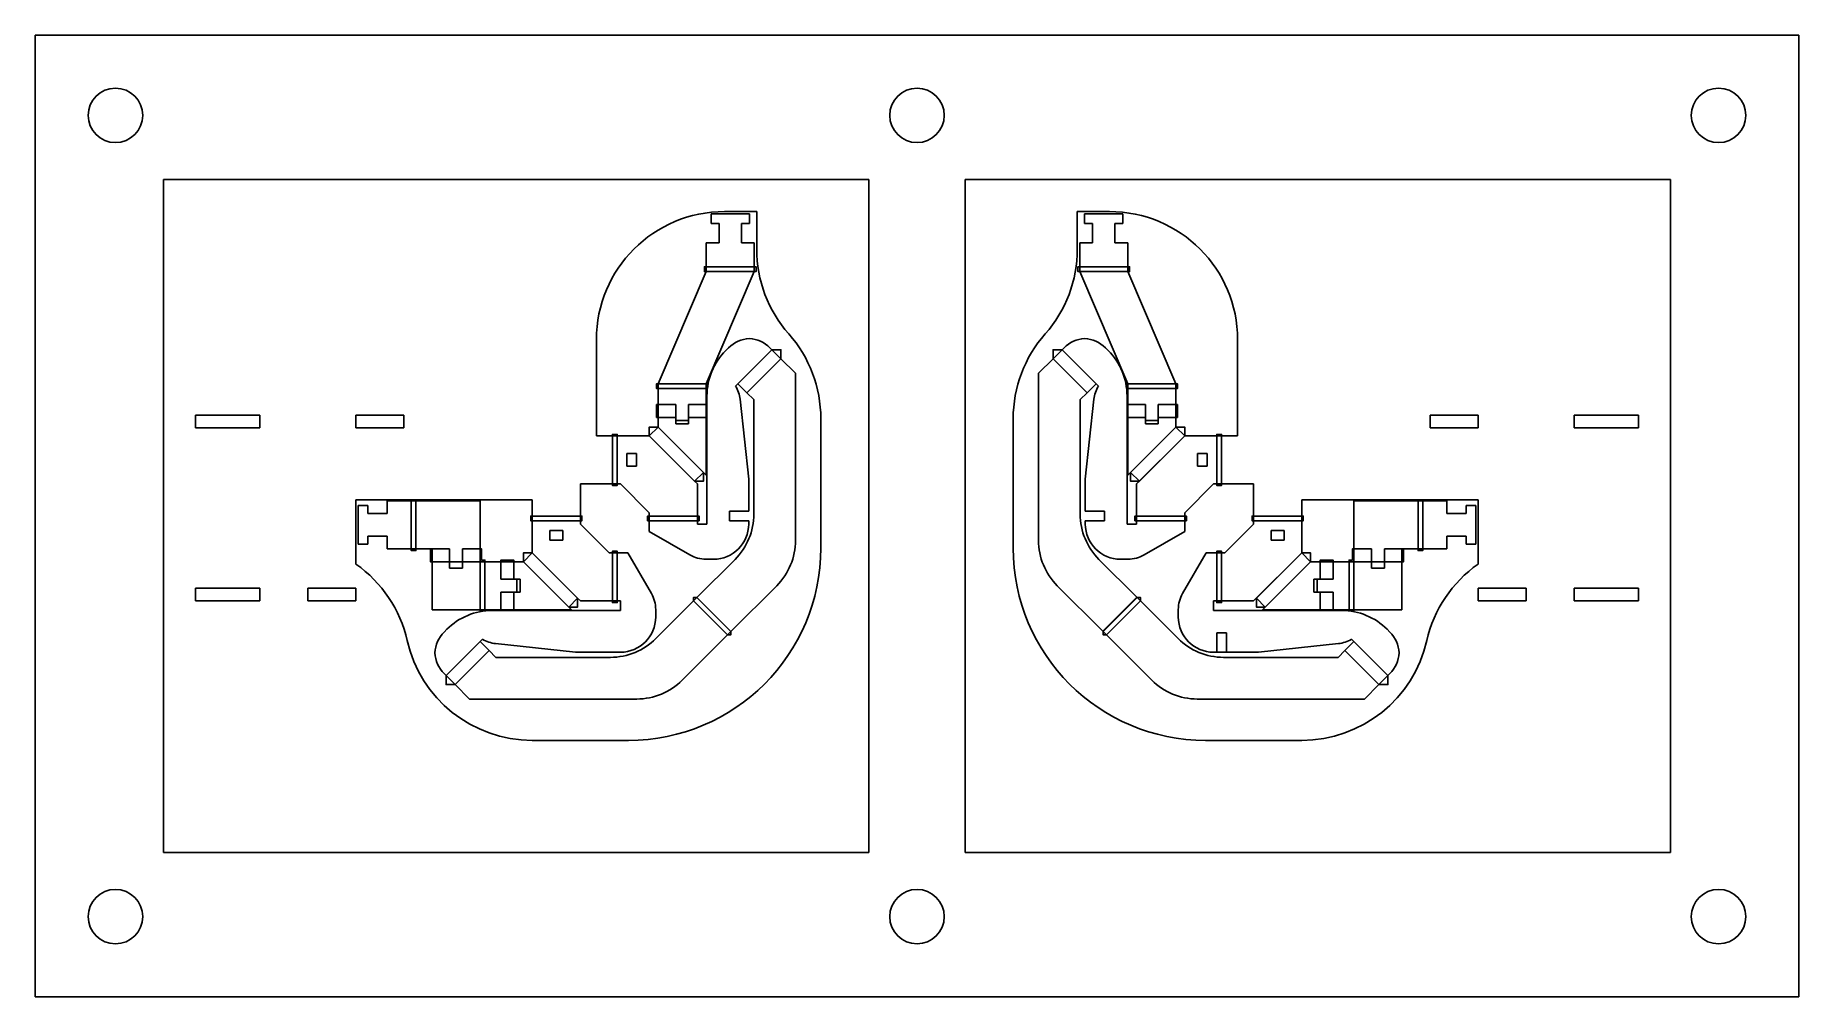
# Model space of a CAD drawing. Header units: millimetres. Extents: x -27.5 to 27.5, y -15 to 15.
import ezdxf

# ---------------------------------------------------------------- set-up
doc = ezdxf.new("R2010")
doc.units = ezdxf.units.MM
for name, color, linetype in [('6_HOLE_JIG', 110, 'Continuous'), ('ALL', 190, 'Continuous'), ('FINAL_RELEASECUT', 1, 'Continuous'), ('RIGID', 5, 'Continuous')]:
    doc.layers.add(name, color=color, linetype=linetype)

msp = doc.modelspace()

# ---------------------------------------------------------------- linework, layer by layer
at = {"layer": '6_HOLE_JIG'}
msp.add_lwpolyline([(-27.5, 15), (27.5, 15), (27.5, -15), (-27.5, -15)], close=True, dxfattribs=at)
for centre in [(-25, 12.5), (0, 12.5), (25, 12.5), (-25, -12.5), (0, -12.5), (25, -12.5)]:
    msp.add_circle(centre, 0.85, dxfattribs=at)
at = {"layer": 'ALL', "linetype": 'Continuous', "lineweight": 25}
for p, q in [((1.5, 10.5), (1.5, -10.5)), ((23.5, 10.5), (1.5, 10.5)), ((23.5, -10.5), (23.5, 10.5)), ((6, 9.5), (5, 9.5)), ((5, 9.5), (5, 8.327)), ((5.224, 9.426), (5.224, 9.126)), ((6.424, 9.426), (5.224, 9.426)), ((6.424, 9.126), (6.424, 9.426)), ((5.224, 9.126), (5.474, 9.126)), ((5.474, 9.126), (5.474, 8.526)), ((6.174, 9.126), (6.424, 9.126)), ((6.174, 8.526), (6.174, 9.126)), ((5.074, 8.526), (5.074, 7.776)), ((5.474, 8.526), (5.074, 8.526)), ((6.574, 8.526), (6.174, 8.526)), ((6.574, 7.776), (6.574, 8.526)), ((5.074, 7.776), (6.574, 7.776)), ((5.074, 7.626), (5.074, 7.776)), ((6.574, 7.626), (6.574, 7.776)), ((5.074, 7.626), (6.574, 7.626)), ((6.574, 4.126), (5.074, 7.626)), ((6.574, 7.626), (8.074, 4.126)), ((4.242, 4.905), (4.525, 5.187)), ((4.585, 5.248), (4.525, 5.187)), ((4.525, 5.187), (5.585, 4.127)), ((5.656, 4.056), (4.525, 5.187)), ((5.964, 5.162), (5.878, 5.248)), ((10, 2.5), (10, 5.5)), ((3.79, 4.453), (4.242, 4.905)), ((3.79, -0.761), (3.79, 4.453)), ((4.242, 4.905), (5.303, 3.844)), ((5.303, 3.844), (5.585, 4.127)), ((8.074, 4.126), (6.574, 4.126)), ((6.574, 4.126), (6.574, 3.976)), ((6.574, 3.976), (8.074, 3.976)), ((6.574, 3.476), (6.574, 3.976)), ((8.074, 4.126), (8.074, 3.976)), ((8.074, 3.976), (8.074, 3.476)), ((5.303, 3.844), (5.09, 3.632)), ((5.09, 3.632), (5.09, 0.06)), ((5.25, 1.15), (5.517, 3.645)), ((6.55, -0.25), (6.55, 3.748)), ((6.574, 3.076), (6.574, 3.476)), ((6.574, 3.476), (7.124, 3.476)), ((7.124, 3.076), (7.124, 3.476)), ((7.124, 2.976), (7.124, 3.476)), ((8.074, 3.476), (7.524, 3.476)), ((7.524, 3.476), (7.524, 3.076)), ((7.524, 3.476), (7.524, 2.976)), ((8.074, 3.476), (8.074, 3.076)), ((3, 3.036), (3, -1)), ((7.124, 3.076), (6.574, 3.076)), ((6.574, 3.076), (6.574, 1.276)), ((6.574, 1.276), (8.074, 2.776)), ((6.66, 1.361), (8.074, 2.776)), ((7.124, 2.876), (7.124, 3.076)), ((7.524, 2.976), (7.124, 2.976)), ((7.524, 2.876), (7.124, 2.876)), ((7.524, 3.076), (7.524, 2.876)), ((8.074, 3.076), (7.524, 3.076)), ((8.074, 2.776), (8.074, 3.076)), ((8.35, 2.5), (8.074, 2.776)), ((16, 3.15), (16, 2.75)), ((17.5, 3.15), (16, 3.15)), ((17.5, 2.75), (17.5, 3.15)), ((20.5, 3.15), (20.5, 2.75)), ((22.5, 3.15), (20.5, 3.15)), ((22.5, 2.75), (22.5, 3.15)), ((8.35, 2.5), (6.85, 1)), ((6.936, 1.086), (8.35, 2.5)), ((9.35, 2.5), (8.35, 2.5)), ((9.35, 2.5), (9.35, 1)), ((9.5, 2.5), (9.35, 2.5)), ((9.5, 2.5), (9.5, 1)), ((9.5, 2.5), (10, 2.5)), ((16, 2.75), (17.5, 2.75)), ((20.5, 2.75), (22.5, 2.75)), ((9.05, 1.95), (8.75, 1.95)), ((8.75, 1.95), (8.75, 1.55)), ((9.05, 1.55), (9.05, 1.95)), ((5.25, 0.15), (5.25, 1.15)), ((6.936, 1.086), (6.66, 1.361)), ((8.75, 1.55), (9.05, 1.55)), ((6.85, 1), (6.85, 0)), ((8.35, 0.1), (9.25, 1)), ((9.25, 1), (9.35, 1)), ((9.5, 1), (9.35, 1)), ((10.5, 1), (9.5, 1)), ((10.5, 0), (10.5, 1)), ((5.85, 0.15), (5.25, 0.15)), ((5.85, -0.15), (5.85, 0.15)), ((8.35, 0), (6.85, 0)), ((6.85, -0.15), (6.85, 0)), ((8.35, 0), (8.35, 0.1)), ((8.35, -0.15), (8.35, 0)), ((17.5, 0.5), (12, 0.5)), ((12, 0.5), (12, 0)), ((13.626, -1.026), (13.626, 0.474)), ((13.626, 0.474), (15.626, 0.474)), ((15.626, 0.474), (15.626, -1.026)), ((15.626, 0.474), (15.776, 0.474)), ((15.776, -1.026), (15.776, 0.474)), ((15.776, 0.474), (16.526, 0.474)), ((16.526, 0.474), (16.526, 0.074)), ((16.526, 0.074), (17.126, 0.074)), ((17.126, 0.074), (17.126, 0.324)), ((17.126, 0.324), (17.426, 0.324)), ((17.426, 0.324), (17.426, -0.876)), ((17.5, -1.5), (17.5, 0.5)), ((5.25, -0.15), (5.85, -0.15)), ((5.25, -0.25), (5.25, -0.15)), ((6.85, -0.25), (6.55, -0.25)), ((8.35, -0.15), (6.85, -0.15)), ((6.85, -0.15), (6.85, -0.25)), ((7.082, -1.216), (8.35, -0.484)), ((8.35, -0.484), (8.35, -0.15)), ((9.6, -1.15), (10.5, -0.25)), ((10.5, 0), (10.5, -0.15)), ((10.5, 0), (12, 0)), ((10.5, -0.15), (12, -0.15)), ((10.5, -0.25), (10.5, -0.15)), ((11.05, -0.45), (11.45, -0.45)), ((11.05, -0.75), (11.05, -0.45)), ((11.45, -0.45), (11.45, -0.75)), ((12, 0), (12, -0.15)), ((12, -0.15), (12, -1.15)), ((11.45, -0.75), (11.05, -0.75)), ((13.626, -1.026), (13.626, -1.426)), ((14.176, -1.026), (13.626, -1.026)), ((14.176, -1.026), (14.176, -1.426)), ((15.126, -1.026), (14.576, -1.026)), ((14.576, -1.026), (14.576, -1.426)), ((15.626, -1.026), (14.576, -1.026)), ((15.126, -1.026), (15.126, -1.426)), ((15.626, -1.026), (15.776, -1.026)), ((16.526, -1.026), (15.776, -1.026)), ((17.126, -0.626), (16.526, -0.626)), ((16.526, -0.626), (16.526, -1.026)), ((17.126, -0.876), (17.126, -0.626)), ((17.426, -0.876), (17.126, -0.876)), ((5.676, -1.354), (6.854, -2.532)), ((6.582, -1.35), (6.35, -1.35)), ((8.284, -2.418), (9.016, -1.15)), ((9.016, -1.15), (9.35, -1.15)), ((9.5, -1.15), (9.35, -1.15)), ((9.35, -1.15), (9.35, -2.65)), ((9.5, -1.15), (9.5, -2.65)), ((9.5, -1.15), (9.6, -1.15)), ((12, -1.15), (10.5, -2.65)), ((12, -1.15), (10.586, -2.564)), ((10.776, -2.926), (12.276, -1.426)), ((12.276, -1.426), (10.861, -2.84)), ((12, -1.15), (12.276, -1.426)), ((12.276, -1.426), (12.576, -1.426)), ((12.576, -1.426), (12.576, -1.976)), ((12.976, -1.426), (12.576, -1.426)), ((12.976, -1.976), (12.976, -1.426)), ((12.976, -1.426), (13.476, -1.426)), ((13.626, -1.426), (13.476, -1.426)), ((13.476, -1.426), (13.476, -2.926)), ((14.176, -1.426), (13.626, -1.426)), ((13.626, -1.426), (13.626, -2.926)), ((14.176, -1.426), (14.176, -1.626)), ((14.576, -1.426), (14.176, -1.426)), ((14.176, -1.626), (14.576, -1.626)), ((15.126, -1.426), (14.576, -1.426)), ((14.576, -1.626), (14.576, -1.426)), ((15.126, -1.426), (15.126, -2.926)), ((5.793, -3.592), (4.376, -2.175)), ((12.576, -1.976), (12.376, -1.976)), ((12.376, -1.976), (12.376, -2.376)), ((12.476, -2.376), (12.476, -1.976)), ((12.476, -1.976), (12.976, -1.976)), ((12.976, -1.976), (12.576, -1.976)), ((6.854, -2.532), (5.793, -3.592)), ((6.862, -2.54), (5.802, -3.601)), ((6.968, -2.646), (5.908, -3.707)), ((6.968, -2.646), (6.862, -2.54)), ((8.146, -3.824), (6.968, -2.646)), ((9.35, -2.65), (9.25, -2.65)), ((9.25, -2.65), (9.25, -2.95)), ((9.5, -2.65), (9.35, -2.65)), ((10.5, -2.65), (9.5, -2.65)), ((10.586, -2.564), (10.861, -2.84)), ((12.376, -2.376), (12.576, -2.376)), ((12.976, -2.376), (12.476, -2.376)), ((12.576, -2.376), (12.576, -2.926)), ((12.576, -2.376), (12.976, -2.376)), ((12.976, -2.376), (12.976, -2.926)), ((19, -2.25), (17.5, -2.25)), ((17.5, -2.25), (17.5, -2.65)), ((17.5, -2.65), (19, -2.65)), ((19, -2.65), (19, -2.25)), ((22.5, -2.25), (20.5, -2.25)), ((20.5, -2.25), (20.5, -2.65)), ((20.5, -2.65), (22.5, -2.65)), ((22.5, -2.65), (22.5, -2.25)), ((8.15, -3.15), (8.15, -2.918)), ((9.25, -2.95), (13.248, -2.95)), ((12.576, -2.926), (10.776, -2.926)), ((12.576, -2.926), (12.976, -2.926)), ((13.476, -2.926), (12.976, -2.926)), ((13.626, -2.926), (13.476, -2.926)), ((15.126, -2.926), (13.626, -2.926)), ((5.908, -3.707), (5.802, -3.601)), ((5.908, -3.707), (7.325, -5.124)), ((9.35, -3.65), (9.65, -3.65)), ((9.35, -4.25), (9.35, -3.65)), ((9.65, -3.65), (9.65, -4.25)), ((13.556, -3.844), (14.687, -4.975)), ((14.662, -3.536), (14.748, -3.622)), ((9.25, -4.25), (9.35, -4.25)), ((9.65, -4.25), (10.65, -4.25)), ((10.65, -4.25), (13.145, -3.983)), ((13.344, -4.197), (13.132, -4.41)), ((13.344, -4.197), (13.627, -3.915)), ((13.344, -4.197), (14.405, -5.258)), ((13.627, -3.915), (14.687, -4.975)), ((13.132, -4.41), (9.56, -4.41)), ((14.748, -4.915), (14.687, -4.975)), ((13.953, -5.71), (14.405, -5.258)), ((14.405, -5.258), (14.687, -4.975)), ((8.739, -5.71), (13.953, -5.71)), ((9, -7), (12, -7)), ((1.5, -10.5), (23.5, -10.5))]:
    msp.add_line(p, q, dxfattribs=at)
at = {"layer": 'ALL'}
for centre in [(0, 12.5), (0, -12.5)]:
    msp.add_circle(centre, 0.85, dxfattribs=at)
at = {"layer": 'ALL', "linetype": 'Continuous', "lineweight": 25}
for centre, radius, start, end in [((6, 5.5), 4, 0, 90), ((1, 8.327), 4, 318.5904, 0), ((7, 3.036), 4, 138.5904, 180), ((5.292, 4.541), 1, 93.4777, 135), ((5.171, 4.541), 1, 45, 86.5223), ((4.55, 3.748), 2, 0, 45), ((6.512, 3.538), 1, 148.8208, 173.8845), ((7.09, 0.06), 2, 180, 225), ((6.35, -0.25), 1.1, 180, 270), ((9, -1), 6, 180, 270), ((5.79, -0.761), 2, 180, 225), ((6.582, -0.35), 1, 270, 300), ((19.801, -4.772), 4, 125.1235, 167.2054), ((9.15, -2.918), 1, 150, 180), ((9.25, -3.15), 1.1, 180, 270), ((13.248, -4.95), 2, 45, 90), ((9.56, -2.41), 2, 225, 270), ((13.038, -2.988), 1, 276.1155, 301.1792), ((14.041, -4.329), 1, 3.4777, 45), ((12, -3), 4, 270, 347.2054), ((14.041, -4.208), 1, 315, 356.5223), ((8.739, -3.71), 2, 225, 270)]:
    msp.add_arc(centre, radius, start, end, dxfattribs=at)
at = {"layer": 'FINAL_RELEASECUT', "linetype": 'Continuous', "lineweight": 25}
for p, q in [((-23.5, 10.5), (-1.5, 10.5)), ((-23.5, -10.5), (-23.5, 10.5)), ((-1.5, 10.5), (-1.5, -10.5)), ((1.5, 10.5), (1.5, -10.5)), ((23.5, 10.5), (1.5, 10.5)), ((23.5, -10.5), (23.5, 10.5)), ((-6.424, 9.426), (-5.224, 9.426)), ((-6.424, 9.126), (-6.424, 9.426)), ((-6, 9.5), (-5, 9.5)), ((-5.224, 9.426), (-5.224, 9.126)), ((-5, 9.5), (-5, 8.327)), ((6, 9.5), (5, 9.5)), ((5, 9.5), (5, 8.327)), ((5.224, 9.426), (5.224, 9.126)), ((6.424, 9.426), (5.224, 9.426)), ((6.424, 9.126), (6.424, 9.426)), ((-6.174, 9.126), (-6.424, 9.126)), ((-6.174, 8.526), (-6.174, 9.126)), ((-5.474, 9.126), (-5.474, 8.526)), ((-5.224, 9.126), (-5.474, 9.126)), ((5.224, 9.126), (5.474, 9.126)), ((5.474, 9.126), (5.474, 8.526)), ((6.174, 9.126), (6.424, 9.126)), ((6.174, 8.526), (6.174, 9.126)), ((-6.574, 8.526), (-6.174, 8.526)), ((-6.574, 7.776), (-6.574, 8.526)), ((-5.474, 8.526), (-5.074, 8.526)), ((-5.074, 8.526), (-5.074, 7.776)), ((5.074, 8.526), (5.074, 7.776)), ((5.474, 8.526), (5.074, 8.526)), ((6.574, 8.526), (6.174, 8.526)), ((6.574, 7.776), (6.574, 8.526)), ((-6.574, 7.626), (-6.574, 7.776)), ((-5.074, 7.626), (-5.074, 7.776)), ((5.074, 7.626), (5.074, 7.776)), ((6.574, 7.626), (6.574, 7.776)), ((-6.574, 7.626), (-8.074, 4.126)), ((-6.574, 4.126), (-5.074, 7.626)), ((6.574, 4.126), (5.074, 7.626)), ((6.574, 7.626), (8.074, 4.126)), ((-10, 2.5), (-10, 5.5)), ((-5.964, 5.162), (-5.878, 5.248)), ((-4.585, 5.248), (-4.525, 5.187)), ((-4.242, 4.905), (-4.525, 5.187)), ((4.242, 4.905), (4.525, 5.187)), ((4.585, 5.248), (4.525, 5.187)), ((5.964, 5.162), (5.878, 5.248)), ((10, 2.5), (10, 5.5)), ((-3.79, 4.453), (-4.242, 4.905)), ((-3.79, -0.761), (-3.79, 4.453)), ((3.79, 4.453), (4.242, 4.905)), ((3.79, -0.761), (3.79, 4.453)), ((-8.074, 4.126), (-8.074, 3.976)), ((-8.074, 3.976), (-8.074, 3.476)), ((-6.574, 4.126), (-6.574, 3.976)), ((-6.574, 3.476), (-6.574, 3.976)), ((-5.656, 4.056), (-5.585, 4.127)), ((-5.303, 3.844), (-5.585, 4.127)), ((5.303, 3.844), (5.585, 4.127)), ((5.656, 4.056), (5.585, 4.127)), ((6.574, 4.126), (6.574, 3.976)), ((6.574, 3.476), (6.574, 3.976)), ((8.074, 4.126), (8.074, 3.976)), ((8.074, 3.976), (8.074, 3.476)), ((-8.074, 3.476), (-8.074, 3.076)), ((-7.524, 3.476), (-7.524, 3.076)), ((-7.524, 3.476), (-7.524, 2.976)), ((-7.124, 3.076), (-7.124, 3.476)), ((-7.124, 2.976), (-7.124, 3.476)), ((-6.574, 3.076), (-6.574, 3.476)), ((-6.55, -0.25), (-6.55, 3.748)), ((-5.25, 1.15), (-5.517, 3.645)), ((-5.303, 3.844), (-5.09, 3.632)), ((-5.09, 3.632), (-5.09, 0.06)), ((5.303, 3.844), (5.09, 3.632)), ((5.09, 3.632), (5.09, 0.06)), ((5.25, 1.15), (5.517, 3.645)), ((6.55, -0.25), (6.55, 3.748)), ((6.574, 3.076), (6.574, 3.476)), ((7.124, 3.076), (7.124, 3.476)), ((7.124, 2.976), (7.124, 3.476)), ((7.524, 3.476), (7.524, 3.076)), ((7.524, 3.476), (7.524, 2.976)), ((8.074, 3.476), (8.074, 3.076)), ((-22.5, 2.75), (-22.5, 3.15)), ((-22.5, 3.15), (-20.5, 3.15)), ((-20.5, 3.15), (-20.5, 2.75)), ((-17.5, 2.75), (-17.5, 3.15)), ((-17.5, 3.15), (-16, 3.15)), ((-16, 3.15), (-16, 2.75)), ((-8.35, 2.5), (-8.074, 2.776)), ((-8.074, 2.776), (-8.074, 3.076)), ((-7.524, 3.076), (-7.524, 2.876)), ((-7.524, 2.976), (-7.124, 2.976)), ((-7.524, 2.876), (-7.124, 2.876)), ((-7.124, 2.876), (-7.124, 3.076)), ((-6.574, 3.076), (-6.574, 1.276)), ((-3, 3.036), (-3, -1)), ((3, 3.036), (3, -1)), ((6.574, 3.076), (6.574, 1.276)), ((7.124, 2.876), (7.124, 3.076)), ((7.524, 2.976), (7.124, 2.976)), ((7.524, 2.876), (7.124, 2.876)), ((7.524, 3.076), (7.524, 2.876)), ((8.074, 2.776), (8.074, 3.076)), ((8.35, 2.5), (8.074, 2.776)), ((16, 3.15), (16, 2.75)), ((17.5, 3.15), (16, 3.15)), ((17.5, 2.75), (17.5, 3.15)), ((20.5, 3.15), (20.5, 2.75)), ((22.5, 3.15), (20.5, 3.15)), ((22.5, 2.75), (22.5, 3.15)), ((-20.5, 2.75), (-22.5, 2.75)), ((-16, 2.75), (-17.5, 2.75)), ((-9.5, 2.5), (-10, 2.5)), ((-9.5, 2.5), (-9.35, 2.5)), ((-9.35, 2.5), (-8.35, 2.5)), ((9.35, 2.5), (8.35, 2.5)), ((9.5, 2.5), (9.35, 2.5)), ((9.5, 2.5), (10, 2.5)), ((16, 2.75), (17.5, 2.75)), ((20.5, 2.75), (22.5, 2.75)), ((-9.05, 1.95), (-8.75, 1.95)), ((-9.05, 1.55), (-9.05, 1.95)), ((-8.75, 1.95), (-8.75, 1.55)), ((9.05, 1.95), (8.75, 1.95)), ((8.75, 1.95), (8.75, 1.55)), ((9.05, 1.55), (9.05, 1.95)), ((-8.75, 1.55), (-9.05, 1.55)), ((-6.936, 1.086), (-6.66, 1.361)), ((-6.574, 1.276), (-6.66, 1.361)), ((-5.25, 0.15), (-5.25, 1.15)), ((5.25, 0.15), (5.25, 1.15)), ((6.574, 1.276), (6.66, 1.361)), ((6.936, 1.086), (6.66, 1.361)), ((8.75, 1.55), (9.05, 1.55)), ((-10.5, 1), (-9.5, 1)), ((-10.5, 0), (-10.5, 1)), ((-9.5, 1), (-9.35, 1)), ((-9.25, 1), (-9.35, 1)), ((-8.35, 0.1), (-9.25, 1)), ((-6.936, 1.086), (-6.85, 1)), ((-6.85, 1), (-6.85, 0)), ((6.936, 1.086), (6.85, 1)), ((6.85, 1), (6.85, 0)), ((8.35, 0.1), (9.25, 1)), ((9.25, 1), (9.35, 1)), ((9.5, 1), (9.35, 1)), ((10.5, 1), (9.5, 1)), ((10.5, 0), (10.5, 1)), ((-17.5, -1.5), (-17.5, 0.5)), ((-17.5, 0.5), (-12, 0.5)), ((-17.126, 0.324), (-17.426, 0.324)), ((-17.426, 0.324), (-17.426, -0.876)), ((-17.126, 0.074), (-17.126, 0.324)), ((-16.526, 0.074), (-17.126, 0.074)), ((-16.526, 0.474), (-16.526, 0.074)), ((-15.776, 0.474), (-16.526, 0.474)), ((-15.626, 0.474), (-15.776, 0.474)), ((-13.626, 0.474), (-15.626, 0.474)), ((-13.626, -1.026), (-13.626, 0.474)), ((-12, 0.5), (-12, 0)), ((-8.35, 0), (-8.35, 0.1)), ((-8.35, -0.15), (-8.35, 0)), ((-6.85, -0.15), (-6.85, 0)), ((-5.85, -0.15), (-5.85, 0.15)), ((-5.85, 0.15), (-5.25, 0.15)), ((5.85, 0.15), (5.25, 0.15)), ((5.85, -0.15), (5.85, 0.15)), ((6.85, -0.15), (6.85, 0)), ((8.35, 0), (8.35, 0.1)), ((8.35, -0.15), (8.35, 0)), ((17.5, 0.5), (12, 0.5)), ((12, 0.5), (12, 0)), ((13.626, -1.026), (13.626, 0.474)), ((13.626, 0.474), (15.626, 0.474)), ((15.626, 0.474), (15.776, 0.474)), ((15.776, 0.474), (16.526, 0.474)), ((16.526, 0.474), (16.526, 0.074)), ((16.526, 0.074), (17.126, 0.074)), ((17.126, 0.074), (17.126, 0.324)), ((17.126, 0.324), (17.426, 0.324)), ((17.426, 0.324), (17.426, -0.876)), ((17.5, -1.5), (17.5, 0.5)), ((-12, 0), (-12, -0.15)), ((-12, -0.15), (-12, -1.15)), ((-11.05, -0.45), (-11.45, -0.45)), ((-11.45, -0.45), (-11.45, -0.75)), ((-11.05, -0.75), (-11.05, -0.45)), ((-10.5, 0), (-10.5, -0.15)), ((-10.5, -0.25), (-10.5, -0.15)), ((-9.6, -1.15), (-10.5, -0.25)), ((-8.35, -0.484), (-8.35, -0.15)), ((-7.082, -1.216), (-8.35, -0.484)), ((-6.85, -0.15), (-6.85, -0.25)), ((-6.85, -0.25), (-6.55, -0.25)), ((-5.25, -0.15), (-5.85, -0.15)), ((-5.25, -0.25), (-5.25, -0.15)), ((5.25, -0.15), (5.85, -0.15)), ((5.25, -0.25), (5.25, -0.15)), ((6.85, -0.25), (6.55, -0.25)), ((6.85, -0.15), (6.85, -0.25)), ((7.082, -1.216), (8.35, -0.484)), ((8.35, -0.484), (8.35, -0.15)), ((9.6, -1.15), (10.5, -0.25)), ((10.5, 0), (10.5, -0.15)), ((10.5, -0.25), (10.5, -0.15)), ((11.05, -0.45), (11.45, -0.45)), ((11.05, -0.75), (11.05, -0.45)), ((11.45, -0.45), (11.45, -0.75)), ((12, 0), (12, -0.15)), ((12, -0.15), (12, -1.15)), ((-17.426, -0.876), (-17.126, -0.876)), ((-17.126, -0.876), (-17.126, -0.626)), ((-17.126, -0.626), (-16.526, -0.626)), ((-16.526, -0.626), (-16.526, -1.026)), ((-16.526, -1.026), (-15.776, -1.026)), ((-15.626, -1.026), (-15.776, -1.026)), ((-15.626, -1.026), (-15.126, -1.026)), ((-15.126, -1.026), (-15.126, -1.426)), ((-14.576, -1.026), (-14.576, -1.426)), ((-14.176, -1.026), (-14.176, -1.426)), ((-13.626, -1.026), (-13.626, -1.426)), ((-11.45, -0.75), (-11.05, -0.75)), ((11.45, -0.75), (11.05, -0.75)), ((13.626, -1.026), (13.626, -1.426)), ((14.176, -1.026), (14.176, -1.426)), ((14.576, -1.026), (14.576, -1.426)), ((15.126, -1.026), (15.126, -1.426)), ((15.626, -1.026), (15.126, -1.026)), ((15.626, -1.026), (15.776, -1.026)), ((16.526, -1.026), (15.776, -1.026)), ((17.126, -0.626), (16.526, -0.626)), ((16.526, -0.626), (16.526, -1.026)), ((17.126, -0.876), (17.126, -0.626)), ((17.426, -0.876), (17.126, -0.876)), ((-15.126, -1.426), (-15.126, -2.926)), ((-14.576, -1.626), (-14.576, -1.426)), ((-14.576, -1.426), (-14.176, -1.426)), ((-14.176, -1.626), (-14.576, -1.626)), ((-14.176, -1.426), (-14.176, -1.626)), ((-13.626, -1.426), (-13.476, -1.426)), ((-12.976, -1.426), (-13.476, -1.426)), ((-12.976, -1.426), (-12.576, -1.426)), ((-12.276, -1.426), (-12.576, -1.426)), ((-12, -1.15), (-12.276, -1.426)), ((-9.5, -1.15), (-9.6, -1.15)), ((-9.5, -1.15), (-9.35, -1.15)), ((-9.016, -1.15), (-9.35, -1.15)), ((-8.284, -2.418), (-9.016, -1.15)), ((-5.676, -1.354), (-6.854, -2.532)), ((-6.582, -1.35), (-6.35, -1.35)), ((5.676, -1.354), (6.854, -2.532)), ((6.582, -1.35), (6.35, -1.35)), ((8.284, -2.418), (9.016, -1.15)), ((9.016, -1.15), (9.35, -1.15)), ((9.5, -1.15), (9.35, -1.15)), ((9.5, -1.15), (9.6, -1.15)), ((12, -1.15), (12.276, -1.426)), ((12.276, -1.426), (12.576, -1.426)), ((12.976, -1.426), (12.576, -1.426)), ((12.976, -1.426), (13.476, -1.426)), ((13.626, -1.426), (13.476, -1.426)), ((14.176, -1.426), (14.176, -1.626)), ((14.576, -1.426), (14.176, -1.426)), ((14.176, -1.626), (14.576, -1.626)), ((14.576, -1.626), (14.576, -1.426)), ((15.126, -1.426), (15.126, -2.926)), ((-12.976, -1.976), (-12.576, -1.976)), ((-12.476, -1.976), (-12.976, -1.976)), ((-12.576, -1.976), (-12.376, -1.976)), ((-12.476, -2.376), (-12.476, -1.976)), ((-12.376, -1.976), (-12.376, -2.376)), ((-5.793, -3.592), (-4.376, -2.175)), ((5.793, -3.592), (4.376, -2.175)), ((12.576, -1.976), (12.376, -1.976)), ((12.376, -1.976), (12.376, -2.376)), ((12.476, -2.376), (12.476, -1.976)), ((12.476, -1.976), (12.976, -1.976)), ((12.976, -1.976), (12.576, -1.976)), ((-22.5, -2.65), (-22.5, -2.25)), ((-22.5, -2.25), (-20.5, -2.25)), ((-20.5, -2.65), (-22.5, -2.65)), ((-20.5, -2.25), (-20.5, -2.65)), ((-19, -2.25), (-17.5, -2.25)), ((-19, -2.65), (-19, -2.25)), ((-17.5, -2.65), (-19, -2.65)), ((-17.5, -2.25), (-17.5, -2.65)), ((-12.576, -2.376), (-12.976, -2.376)), ((-12.976, -2.376), (-12.476, -2.376)), ((-12.376, -2.376), (-12.576, -2.376)), ((-10.586, -2.564), (-10.861, -2.84)), ((-10.586, -2.564), (-10.5, -2.65)), ((-10.5, -2.65), (-9.5, -2.65)), ((-9.5, -2.65), (-9.35, -2.65)), ((-9.35, -2.65), (-9.25, -2.65)), ((-9.25, -2.65), (-9.25, -2.95)), ((-8.146, -3.824), (-6.968, -2.646)), ((-6.968, -2.646), (-6.862, -2.54)), ((6.968, -2.646), (6.862, -2.54)), ((8.146, -3.824), (6.968, -2.646)), ((9.35, -2.65), (9.25, -2.65)), ((9.25, -2.65), (9.25, -2.95)), ((9.5, -2.65), (9.35, -2.65)), ((10.5, -2.65), (9.5, -2.65)), ((10.586, -2.564), (10.5, -2.65)), ((10.586, -2.564), (10.861, -2.84)), ((12.376, -2.376), (12.576, -2.376)), ((12.976, -2.376), (12.476, -2.376)), ((12.576, -2.376), (12.976, -2.376)), ((19, -2.25), (17.5, -2.25)), ((17.5, -2.25), (17.5, -2.65)), ((17.5, -2.65), (19, -2.65)), ((19, -2.65), (19, -2.25)), ((22.5, -2.25), (20.5, -2.25)), ((20.5, -2.25), (20.5, -2.65)), ((20.5, -2.65), (22.5, -2.65)), ((22.5, -2.65), (22.5, -2.25)), ((-15.126, -2.926), (-13.626, -2.926)), ((-13.626, -2.926), (-13.476, -2.926)), ((-13.476, -2.926), (-12.976, -2.926)), ((-9.25, -2.95), (-13.248, -2.95)), ((-12.576, -2.926), (-12.976, -2.926)), ((-12.576, -2.926), (-10.776, -2.926)), ((-10.776, -2.926), (-10.861, -2.84)), ((-8.15, -3.15), (-8.15, -2.918)), ((8.15, -3.15), (8.15, -2.918)), ((9.25, -2.95), (13.248, -2.95)), ((10.776, -2.926), (10.861, -2.84)), ((12.576, -2.926), (10.776, -2.926)), ((12.576, -2.926), (12.976, -2.926)), ((13.476, -2.926), (12.976, -2.926)), ((13.626, -2.926), (13.476, -2.926)), ((15.126, -2.926), (13.626, -2.926)), ((-14.662, -3.536), (-14.748, -3.622)), ((-13.556, -3.844), (-13.627, -3.915)), ((-5.908, -3.707), (-7.325, -5.124)), ((-5.908, -3.707), (-5.802, -3.601)), ((5.908, -3.707), (5.802, -3.601)), ((5.908, -3.707), (7.325, -5.124)), ((13.556, -3.844), (13.627, -3.915)), ((14.662, -3.536), (14.748, -3.622)), ((-13.344, -4.197), (-13.627, -3.915)), ((-13.344, -4.197), (-13.132, -4.41)), ((-10.65, -4.25), (-13.145, -3.983)), ((-9.65, -4.25), (-10.65, -4.25)), ((-9.25, -4.25), (-9.35, -4.25)), ((9.25, -4.25), (9.35, -4.25)), ((9.65, -4.25), (10.65, -4.25)), ((10.65, -4.25), (13.145, -3.983)), ((13.344, -4.197), (13.132, -4.41)), ((13.344, -4.197), (13.627, -3.915)), ((-14.748, -4.915), (-14.687, -4.975)), ((-13.132, -4.41), (-9.56, -4.41)), ((13.132, -4.41), (9.56, -4.41)), ((14.748, -4.915), (14.687, -4.975)), ((-14.405, -5.258), (-14.687, -4.975)), ((-13.953, -5.71), (-14.405, -5.258)), ((13.953, -5.71), (14.405, -5.258)), ((14.405, -5.258), (14.687, -4.975)), ((-8.739, -5.71), (-13.953, -5.71)), ((8.739, -5.71), (13.953, -5.71)), ((-9, -7), (-12, -7)), ((9, -7), (12, -7)), ((-1.5, -10.5), (-23.5, -10.5)), ((1.5, -10.5), (23.5, -10.5))]:
    msp.add_line(p, q, dxfattribs=at)
at = {"layer": 'FINAL_RELEASECUT'}
for p, q in [((-6.854, -2.532), (-6.862, -2.54)), ((6.854, -2.532), (6.862, -2.54)), ((-5.793, -3.592), (-5.802, -3.601)), ((5.793, -3.592), (5.802, -3.601)), ((-9.35, -4.25), (-9.65, -4.25)), ((9.35, -4.25), (9.65, -4.25))]:
    msp.add_line(p, q, dxfattribs=at)
for centre in [(0, 12.5), (0, -12.5)]:
    msp.add_circle(centre, 0.85, dxfattribs=at)
at = {"layer": 'FINAL_RELEASECUT', "linetype": 'Continuous', "lineweight": 25}
for centre, radius, start, end in [((-6, 5.5), 4, 90, 180), ((6, 5.5), 4, 0, 90), ((-1, 8.327), 4, 180, 221.4096), ((1, 8.327), 4, 318.5904, 0), ((-5.171, 4.541), 1, 93.4777, 135), ((-5.292, 4.541), 1, 45, 86.5223), ((-7, 3.036), 4, 0, 41.4096), ((7, 3.036), 4, 138.5904, 180), ((5.292, 4.541), 1, 93.4777, 135), ((5.171, 4.541), 1, 45, 86.5223), ((-4.55, 3.748), 2, 135, 180), ((4.55, 3.748), 2, 0, 45), ((-6.512, 3.538), 1, 6.1155, 31.1792), ((6.512, 3.538), 1, 148.8208, 173.8845), ((-7.09, 0.06), 2, 315, 0), ((7.09, 0.06), 2, 180, 225), ((-6.35, -0.25), 1.1, 270, 0), ((6.35, -0.25), 1.1, 180, 270), ((-9, -1), 6, 270, 0), ((-5.79, -0.761), 2, 315, 0), ((9, -1), 6, 180, 270), ((5.79, -0.761), 2, 180, 225), ((-19.801, -4.772), 4, 12.7946, 54.8765), ((-6.582, -0.35), 1, 240, 270), ((6.582, -0.35), 1, 270, 300), ((19.801, -4.772), 4, 125.1235, 167.2054), ((-9.15, -2.918), 1, 0, 30), ((9.15, -2.918), 1, 150, 180), ((-13.248, -4.95), 2, 90, 135), ((-9.25, -3.15), 1.1, 270, 0), ((9.25, -3.15), 1.1, 180, 270), ((13.248, -4.95), 2, 45, 90), ((-14.041, -4.329), 1, 135, 176.5223), ((-13.038, -2.988), 1, 238.8208, 263.8845), ((-9.56, -2.41), 2, 270, 315), ((9.56, -2.41), 2, 225, 270), ((13.038, -2.988), 1, 276.1155, 301.1792), ((14.041, -4.329), 1, 3.4777, 45), ((-12, -3), 4, 192.7946, 270), ((-14.041, -4.208), 1, 183.4777, 225), ((12, -3), 4, 270, 347.2054), ((14.041, -4.208), 1, 315, 356.5223), ((-8.739, -3.71), 2, 270, 315), ((8.739, -3.71), 2, 225, 270)]:
    msp.add_arc(centre, radius, start, end, dxfattribs=at)
at = {"layer": 'RIGID', "linetype": 'Continuous', "lineweight": 25}
for p, q in [((-6.574, 7.776), (-5.074, 7.776)), ((6.574, 7.776), (5.074, 7.776)), ((-6.574, 7.626), (-5.074, 7.626)), ((6.574, 7.626), (5.074, 7.626)), ((-4.525, 5.187), (-5.585, 4.127)), ((4.525, 5.187), (5.585, 4.127)), ((-4.242, 4.905), (-5.303, 3.844)), ((4.242, 4.905), (5.303, 3.844)), ((-6.574, 4.126), (-8.074, 4.126)), ((-6.574, 3.976), (-8.074, 3.976)), ((-5.303, 3.844), (-5.585, 4.127)), ((5.303, 3.844), (5.585, 4.127)), ((6.574, 4.126), (8.074, 4.126)), ((6.574, 3.976), (8.074, 3.976)), ((-8.074, 3.476), (-7.524, 3.476)), ((-7.524, 3.476), (-7.524, 3.076)), ((-6.574, 3.476), (-7.124, 3.476)), ((-7.124, 3.076), (-7.124, 3.476)), ((6.574, 3.476), (7.124, 3.476)), ((7.124, 3.076), (7.124, 3.476)), ((8.074, 3.476), (7.524, 3.476)), ((7.524, 3.476), (7.524, 3.076)), ((-22.5, 2.75), (-22.5, 3.15)), ((-22.5, 3.15), (-20.5, 3.15)), ((-20.5, 3.15), (-20.5, 2.75)), ((-17.5, 2.75), (-17.5, 3.15)), ((-17.5, 3.15), (-16, 3.15)), ((-16, 3.15), (-16, 2.75)), ((-8.074, 3.076), (-7.524, 3.076)), ((-6.66, 1.361), (-8.074, 2.776)), ((-6.574, 3.076), (-7.124, 3.076)), ((6.574, 3.076), (7.124, 3.076)), ((6.66, 1.361), (8.074, 2.776)), ((8.074, 3.076), (7.524, 3.076)), ((16, 3.15), (16, 2.75)), ((17.5, 3.15), (16, 3.15)), ((17.5, 2.75), (17.5, 3.15)), ((20.5, 3.15), (20.5, 2.75)), ((22.5, 3.15), (20.5, 3.15)), ((22.5, 2.75), (22.5, 3.15)), ((-20.5, 2.75), (-22.5, 2.75)), ((-16, 2.75), (-17.5, 2.75)), ((-9.5, 2.5), (-9.5, 1)), ((-9.35, 2.5), (-9.35, 1)), ((-6.936, 1.086), (-8.35, 2.5)), ((6.936, 1.086), (8.35, 2.5)), ((9.35, 2.5), (9.35, 1)), ((9.5, 2.5), (9.5, 1)), ((16, 2.75), (17.5, 2.75)), ((20.5, 2.75), (22.5, 2.75)), ((-15.776, 0.474), (-15.776, -1.026)), ((-15.626, 0.474), (-15.626, -1.026)), ((-8.35, 0), (-6.85, 0)), ((8.35, 0), (6.85, 0)), ((15.626, 0.474), (15.626, -1.026)), ((15.776, 0.474), (15.776, -1.026)), ((-10.5, 0), (-12, 0)), ((-10.5, -0.15), (-12, -0.15)), ((-8.35, -0.15), (-6.85, -0.15)), ((8.35, -0.15), (6.85, -0.15)), ((10.5, 0), (12, 0)), ((10.5, -0.15), (12, -0.15)), ((-15.126, -1.026), (-14.576, -1.026)), ((-14.576, -1.026), (-14.576, -1.426)), ((-14.176, -1.026), (-14.176, -1.426)), ((-14.176, -1.026), (-13.626, -1.026)), ((14.176, -1.026), (13.626, -1.026)), ((14.176, -1.026), (14.176, -1.426)), ((14.576, -1.026), (14.576, -1.426)), ((15.126, -1.026), (14.576, -1.026)), ((-15.126, -1.426), (-14.576, -1.426)), ((-14.176, -1.426), (-13.626, -1.426)), ((-13.626, -1.426), (-13.626, -2.926)), ((-13.476, -1.426), (-13.476, -2.926)), ((-12.976, -1.976), (-12.976, -1.426)), ((-12.576, -1.976), (-12.576, -1.426)), ((-12.276, -1.426), (-10.861, -2.84)), ((-12, -1.15), (-10.586, -2.564)), ((-9.5, -1.15), (-9.5, -2.65)), ((-9.35, -1.15), (-9.35, -2.65)), ((9.35, -1.15), (9.35, -2.65)), ((9.5, -1.15), (9.5, -2.65)), ((12, -1.15), (10.586, -2.564)), ((12.276, -1.426), (10.861, -2.84)), ((12.576, -1.976), (12.576, -1.426)), ((12.976, -1.976), (12.976, -1.426)), ((13.476, -1.426), (13.476, -2.926)), ((14.176, -1.426), (13.626, -1.426)), ((13.626, -1.426), (13.626, -2.926)), ((15.126, -1.426), (14.576, -1.426)), ((-12.976, -1.976), (-12.576, -1.976)), ((12.976, -1.976), (12.576, -1.976)), ((-22.5, -2.65), (-22.5, -2.25)), ((-22.5, -2.25), (-20.5, -2.25)), ((-20.5, -2.65), (-22.5, -2.65)), ((-20.5, -2.25), (-20.5, -2.65)), ((-19, -2.25), (-17.5, -2.25)), ((-19, -2.65), (-19, -2.25)), ((-17.5, -2.65), (-19, -2.65)), ((-17.5, -2.25), (-17.5, -2.65)), ((-12.976, -2.376), (-12.976, -2.926)), ((-12.576, -2.376), (-12.976, -2.376)), ((-12.576, -2.376), (-12.576, -2.926)), ((-6.968, -2.646), (-5.908, -3.707)), ((-6.862, -2.54), (-5.802, -3.601)), ((6.862, -2.54), (5.802, -3.601)), ((6.968, -2.646), (5.908, -3.707)), ((12.576, -2.376), (12.576, -2.926)), ((12.576, -2.376), (12.976, -2.376)), ((12.976, -2.376), (12.976, -2.926)), ((19, -2.25), (17.5, -2.25)), ((17.5, -2.25), (17.5, -2.65)), ((17.5, -2.65), (19, -2.65)), ((19, -2.65), (19, -2.25)), ((22.5, -2.25), (20.5, -2.25)), ((20.5, -2.25), (20.5, -2.65)), ((20.5, -2.65), (22.5, -2.65)), ((22.5, -2.65), (22.5, -2.25)), ((-13.627, -3.915), (-14.687, -4.975)), ((-13.344, -4.197), (-14.405, -5.258)), ((-13.344, -4.197), (-13.627, -3.915)), ((13.344, -4.197), (13.627, -3.915)), ((13.344, -4.197), (14.405, -5.258)), ((13.627, -3.915), (14.687, -4.975))]:
    msp.add_line(p, q, dxfattribs=at)
at = {"layer": 'RIGID'}
for points in [[(-6.574, 7.776), (-6.629, 7.776), (-6.629, 7.626), (-6.574, 7.626)], [(-5.074, 7.776), (-5.021, 7.776), (-5.021, 7.626), (-5.074, 7.626)], [(5.074, 7.776), (5.021, 7.776), (5.021, 7.626), (5.074, 7.626)], [(6.574, 7.776), (6.629, 7.776), (6.629, 7.626), (6.574, 7.626)], [(-4.525, 5.187), (-4.242, 5.187), (-4.242, 4.905)], [(4.525, 5.187), (4.242, 5.187), (4.242, 4.905)], [(-8.074, 4.126), (-8.12, 4.126), (-8.12, 3.976), (-8.074, 3.976)], [(-6.574, 4.126), (-6.543, 4.126), (-6.543, 3.976), (-6.574, 3.976)], [(6.574, 4.126), (6.543, 4.126), (6.543, 3.976), (6.574, 3.976)], [(8.074, 4.126), (8.12, 4.126), (8.12, 3.976), (8.074, 3.976)], [(-8.074, 3.476), (-8.123, 3.476), (-8.123, 3.076), (-8.074, 3.076)], [(-6.574, 3.476), (-6.554, 3.476), (-6.554, 3.076), (-6.574, 3.076)], [(6.574, 3.476), (6.554, 3.476), (6.554, 3.076), (6.574, 3.076)], [(8.074, 3.476), (8.123, 3.476), (8.123, 3.076), (8.074, 3.076)], [(-8.074, 2.776), (-8.35, 2.776), (-8.35, 2.5)], [(8.074, 2.776), (8.35, 2.776), (8.35, 2.5)], [(-9.5, 2.5), (-9.5, 2.547), (-9.35, 2.547), (-9.35, 2.5)], [(9.5, 2.5), (9.5, 2.547), (9.35, 2.547), (9.35, 2.5)], [(-6.936, 1.086), (-6.66, 1.086), (-6.66, 1.361)], [(6.936, 1.086), (6.66, 1.086), (6.66, 1.361)], [(-9.5, 1), (-9.5, 0.953), (-9.35, 0.953), (-9.35, 1)], [(9.5, 1), (9.5, 0.953), (9.35, 0.953), (9.35, 1)], [(-15.776, 0.474), (-15.776, 0.497), (-15.626, 0.497), (-15.626, 0.474)], [(-8.35, 0), (-8.404, 0), (-8.404, -0.15), (-8.35, -0.15)], [(-6.85, 0), (-6.798, 0), (-6.798, -0.15), (-6.85, -0.15)], [(6.85, 0), (6.798, 0), (6.798, -0.15), (6.85, -0.15)], [(8.35, 0), (8.404, 0), (8.404, -0.15), (8.35, -0.15)], [(15.776, 0.474), (15.776, 0.497), (15.626, 0.497), (15.626, 0.474)], [(-12, 0), (-12.048, 0), (-12.048, -0.15), (-12, -0.15)], [(-10.5, 0), (-10.449, 0), (-10.449, -0.15), (-10.5, -0.15)], [(10.5, 0), (10.449, 0), (10.449, -0.15), (10.5, -0.15)], [(12, 0), (12.048, 0), (12.048, -0.15), (12, -0.15)], [(-15.626, -1.026), (-15.626, -1.077), (-15.776, -1.077), (-15.776, -1.026)], [(-15.126, -1.426), (-15.174, -1.426), (-15.174, -1.026), (-15.126, -1.026)], [(-13.579, -1.378), (-13.579, -1.026), (-13.626, -1.026)], [(-9.5, -1.15), (-9.5, -1.099), (-9.35, -1.099), (-9.35, -1.15)], [(9.5, -1.15), (9.5, -1.099), (9.35, -1.099), (9.35, -1.15)], [(13.579, -1.378), (13.579, -1.026), (13.626, -1.026)], [(15.126, -1.426), (15.174, -1.426), (15.174, -1.026), (15.126, -1.026)], [(15.626, -1.026), (15.626, -1.077), (15.776, -1.077), (15.776, -1.026)], [(-13.579, -1.378), (-13.476, -1.378), (-13.476, -1.426)], [(-12.976, -1.426), (-12.976, -1.376), (-12.576, -1.376), (-12.576, -1.426)], [(-12, -1.15), (-12.276, -1.15), (-12.276, -1.426)], [(12, -1.15), (12.276, -1.15), (12.276, -1.426)], [(12.976, -1.426), (12.976, -1.376), (12.576, -1.376), (12.576, -1.426)], [(13.579, -1.378), (13.476, -1.378), (13.476, -1.426)], [(-10.861, -2.84), (-10.586, -2.84), (-10.586, -2.564)], [(-9.5, -2.65), (-9.5, -2.701), (-9.35, -2.701), (-9.35, -2.65)], [(-6.862, -2.54), (-6.968, -2.54), (-6.968, -2.646)], [(6.862, -2.54), (6.968, -2.54), (6.968, -2.646)], [(9.5, -2.65), (9.5, -2.701), (9.35, -2.701), (9.35, -2.65)], [(10.861, -2.84), (10.586, -2.84), (10.586, -2.564)], [(-13.626, -2.926), (-13.626, -2.956), (-13.476, -2.956), (-13.476, -2.926)], [(-12.976, -2.926), (-12.976, -2.945), (-12.576, -2.945), (-12.576, -2.926)], [(12.976, -2.926), (12.976, -2.945), (12.576, -2.945), (12.576, -2.926)], [(13.626, -2.926), (13.626, -2.956), (13.476, -2.956), (13.476, -2.926)], [(-5.908, -3.707), (-5.802, -3.707), (-5.802, -3.601)], [(5.908, -3.707), (5.802, -3.707), (5.802, -3.601)], [(-14.405, -5.258), (-14.687, -5.258), (-14.687, -4.975)], [(14.405, -5.258), (14.687, -5.258), (14.687, -4.975)]]:
    msp.add_lwpolyline(points, dxfattribs=at)
for centre in [(0, 12.5), (0, -12.5)]:
    msp.add_circle(centre, 0.85, dxfattribs=at)

doc.saveas('drawing.dxf')
